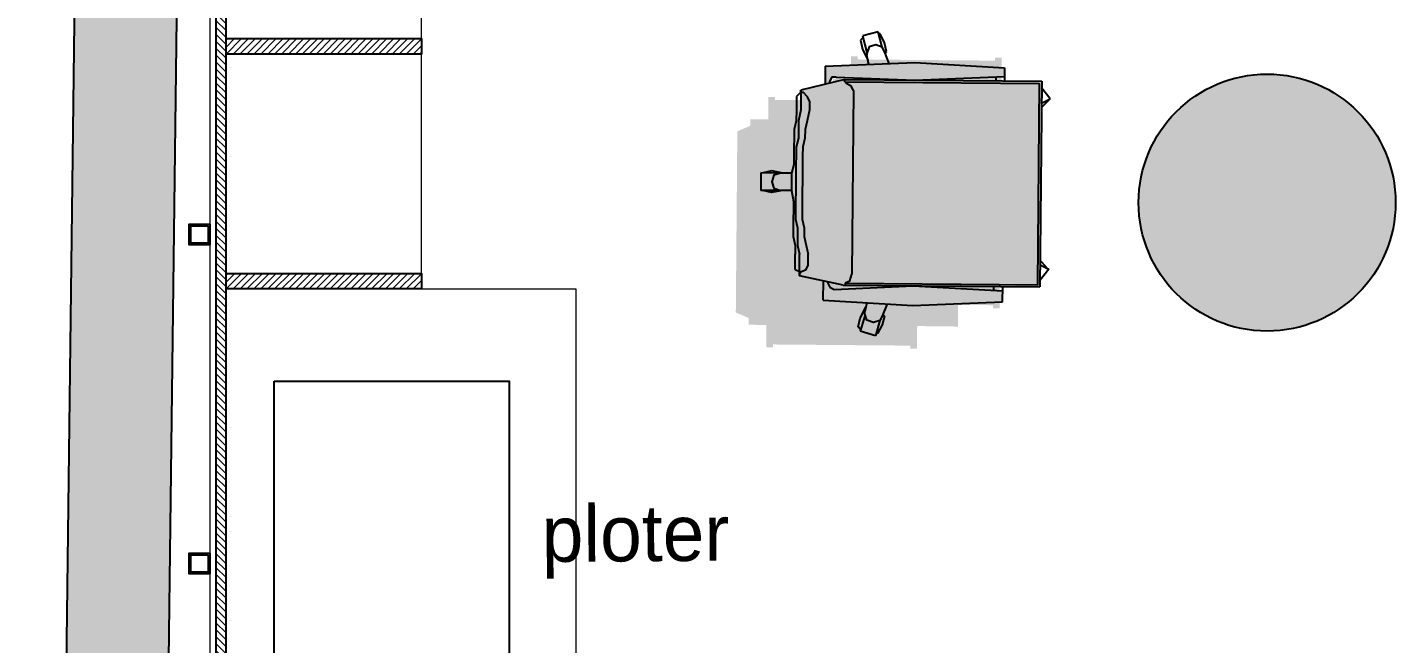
# Model space of a CAD drawing. Header units: millimetres. Extents: x 17474 to 44983, y -1049 to 14585.
# Drawn here: x 17789.2 to 18055.4, y 1881.8 to 2001.7 of the extents above; entities that cross this region are included whole.
import ezdxf

# ---------------------------------------------------------------- set-up
doc = ezdxf.new("R2010")
doc.units = ezdxf.units.MM
for name, color, linetype in [('DUVARIC', 254, 'Continuous'), ('INT-HATCH-1', 254, 'Continuous'), ('INT-HATCH-5', 250, 'Continuous'), ('INT-MDF', 230, 'Continuous'), ('INT-PROFİL', 160, 'Continuous'), ('INT-TEFRIS2', 81, 'Continuous'), ('TXT-YOO', 7, 'Continuous')]:
    doc.layers.add(name, color=color, linetype=linetype)
doc.layers.add('INT-AQUAPANEL', color=255, linetype='Continuous', lineweight=13)
doc.layers.add('INT-HATCH', color=252, linetype='Continuous', lineweight=9)
doc.layers.add('INT-ELE-1', color=7, linetype='Continuous', true_color=0x8f8f8f)
doc.layers.add('INT-ELE-2', color=7, linetype='Continuous', lineweight=5, true_color=0x525252)
doc.styles.add('MEKAN', font='stylu.ttf', dxfattribs={"height": 13})

# ---------------------------------------------------------------- blocks, each defined once
blk = doc.blocks.new('misafir-personel_sandalye')
h = blk.add_hatch(color=252)
h.set_gradient(color1=(133, 133, 133), color2=(181, 181, 181), rotation=180, one_color=1, tint=0.71, name='INVCURVED')
h.paths.add_polyline_path([(28.19, -15.43), (23.8, -15.43), (24.07, -16.49), (24.47, -16.49), (25.53, -17.02), (25.53, -18.09), (25, -37.23), (26.06, -59.04), (28.19, -59.04), (29.26, -37.23)])
h.paths.add_polyline_path([(-29.79, -37.23), (-28.72, -59.04), (-26.06, -59.04), (-25, -37.23), (-26.06, -18.09), (-25.53, -17.02), (-24.23, -16.37), (-24.04, -15.43), (-28.72, -15.43)])
at = {"layer": 'INT-HATCH-1'}
h = blk.add_hatch(color=254, dxfattribs=at)
h.set_gradient(color1=(219, 208, 184), one_color=1, tint=1, name='INVCURVED')
h.paths.add_polyline_path([(22.34, -9.57), (21.81, -9.57), (21.81, -10.11), (20.74, -11.17), (19.68, -11.7), (17.55, -11.7), (14.89, -11.17), (12.77, -10.64), (10.64, -10.64), (8.51, -10.11), (6.38, -10.11), (4.26, -10.11), (2.13, -10.11), (0, -10.11), (-2.13, -10.11), (-4.79, -10.11), (-6.91, -10.11), (-9.04, -10.11), (-11.17, -10.64), (-13.3, -10.64), (-15.43, -11.17), (-17.55, -11.7), (-20.21, -11.7), (-21.28, -11.17), (-21.81, -10.11), (-22.34, -9.57), (-22.87, -9.57), (-25, -20.21), (-25, -20.71), (-24.48, -20.71), (-23.94, -21.81), (-22.34, -22.34), (22.34, -22.34), (23.4, -21.81), (23.94, -20.74), (24.47, -20.21), (25, -20.21)])
h.paths.add_polyline_path([(8.51, -8.51), (6.38, -8.51), (4.26, -8.51), (2.13, -8.51), (0, -8.51), (-2.13, -8.51), (-4.79, -8.51), (-6.91, -8.51), (-9.04, -8.51), (-11.17, -9.04), (-13.3, -9.04), (-15.43, -9.04), (-17.55, -9.57), (-22.34, -9.57), (-21.81, -10.11), (-21.28, -11.17), (-20.21, -11.7), (-17.55, -11.7), (-15.43, -11.17), (-13.3, -10.64), (-11.17, -10.64), (-9.04, -10.11), (-6.91, -10.11), (-4.79, -10.11), (-2.13, -10.11), (0, -10.11), (2.13, -10.11), (4.26, -10.11), (6.38, -10.11), (8.51, -10.11), (10.64, -10.64), (12.77, -10.64), (14.89, -11.17), (17.55, -11.7), (19.68, -11.7), (20.74, -11.17), (21.81, -10.11), (21.81, -9.57), (17.55, -9.57), (14.89, -9.04), (12.77, -9.04), (10.64, -9.04)])
h = blk.add_hatch(color=254, dxfattribs=at)
h.set_gradient(color1=(219, 208, 184), one_color=1, tint=1, name='HEMISPHERICAL')
h.paths.add_polyline_path([(-22.34, -22.34), (-23.94, -21.81), (-24.48, -20.71), (-24.5, -20.71), (-24.5, -67.55), (24.47, -67.55), (24.47, -20.21), (23.94, -20.74), (23.4, -21.81), (22.34, -22.34)])
at = {"layer": 'INT-HATCH-5'}
h = blk.add_hatch(dxfattribs=at)
h.set_pattern_fill('DOTS', color=256, scale=12, angle=-90, style=0)
h.set_pattern_definition([(90, (-1869.43385, -16193.69294), (0.75, 0.375), [0, -0.75])])
h.paths.add_polyline_path([(25.13, -58.32), (25.16, -68.28), (-24.84, -68.23), (-24.81, -58.32), (-30.31, -58.32), (-30.31, -56.72), (-29.58, -56.72), (-29.58, -48.24), (-34.84, -48.23), (-34.81, -38.32), (-40.31, -38.32), (-40.31, -36.72), (-39.58, -36.72), (-39.58, -3.26), (-40.31, -3.27), (-40.31, -1.67), (-34.84, -1.67), (-34.84, 2.68), (-33.18, 2.68), (-31.88, 5.81), (12.19, 5.81), (13.54, 2.68), (15.16, 2.68), (15.16, -1.67), (20.63, -1.67), (20.63, -3.27), (19.9, -3.26), (19.9, -14.19), (22.19, -14.19), (23.54, -17.32), (25.16, -17.32), (25.16, -21.67), (30.63, -21.67), (30.63, -23.27), (29.9, -23.26), (29.9, -56.71), (30.63, -56.71), (30.63, -58.32)])
at = {"color": 0, "linetype": 'Continuous'}
for p, q in [((-24.23, -16.37), (-25.53, -17.02)), ((-24.47, -16.49), (-24.47, -16.49)), ((-25.53, -17.02), (-26.06, -18.09)), ((-26.06, -18.09), (-26.06, -18.09))]:
    blk.add_line(p, q, dxfattribs=at)
for points in [[(2.13, 0), (-2.13, 0)], [(-2.13, -4.79), (-2.13, 0)], [(2.13, -4.79), (2.13, 0)], [(-2.13, -5.32), (-2.66, -2.66), (-2.13, -0.53)], [(-2.13, -0.53), (-2.13, -0.53)], [(2.13, -4.79), (2.13, -4.79), (1.6, -3.19), (0, -2.66), (-1.6, -3.19), (-2.13, -4.79)], [(2.13, -0.53), (2.13, -0.53)], [(2.13, -0.53), (2.13, -0.53)], [(2.13, -5.32), (2.66, -2.66), (2.13, -0.53)], [(-2.13, -7.45), (-2.13, -4.79)], [(2.13, -7.45), (2.13, -4.79)], [(2.13, -5.32), (2.13, -5.32)], [(-25, -20.21), (-22.87, -9.57)], [(-22.34, -9.57), (-22.87, -9.57)], [(-22.87, -9.57), (-17.55, -9.57)], [(-21.81, -10.11), (-22.34, -9.57)], [(-21.28, -8.51), (-21.81, -9.57)], [(-21.28, -8.51), (-17.55, -8.51)], [(17.55, -8.51), (14.89, -8.51), (12.77, -7.98), (10.64, -7.98), (8.51, -7.98), (6.38, -7.98), (4.26, -7.98), (2.13, -7.45), (0, -7.45), (-2.13, -7.45), (-4.79, -7.98), (-6.91, -7.98), (-9.04, -7.98), (-11.17, -7.98), (-13.3, -7.98), (-15.43, -8.51), (-17.55, -8.51)], [(17.55, -9.57), (14.89, -9.04), (12.77, -9.04), (10.64, -9.04), (8.51, -8.51), (6.38, -8.51), (4.26, -8.51), (2.13, -8.51), (0, -8.51), (-2.13, -8.51), (-4.79, -8.51), (-6.91, -8.51), (-9.04, -8.51), (-11.17, -9.04), (-13.3, -9.04), (-15.43, -9.04), (-17.55, -9.57)], [(20.74, -8.51), (17.55, -8.51)], [(22.34, -9.57), (17.55, -9.57)], [(21.81, -9.57), (20.74, -8.51)], [(21.81, -9.57), (22.34, -9.57)], [(21.81, -9.57), (21.81, -10.11)], [(25, -20.21), (22.34, -9.57)], [(-21.81, -10.11), (-21.28, -11.17), (-20.21, -11.7)], [(-20.21, -11.7), (-17.55, -11.7)], [(17.55, -11.7), (14.89, -11.17), (12.77, -10.64), (10.64, -10.64), (8.51, -10.11), (6.38, -10.11), (4.26, -10.11), (2.13, -10.11), (0, -10.11), (-2.13, -10.11), (-4.79, -10.11), (-6.91, -10.11), (-9.04, -10.11), (-11.17, -10.64), (-13.3, -10.64), (-15.43, -11.17), (-17.55, -11.7)], [(19.68, -11.7), (17.55, -11.7)], [(19.68, -11.7), (20.74, -11.17), (21.81, -10.11)], [(-28.72, -15.43), (-29.79, -37.23)], [(-28.72, -15.43), (-24.04, -15.43)], [(28.19, -15.43), (23.8, -15.43)], [(24.47, -16.49), (24.07, -16.49)], [(25.53, -18.09), (25.53, -18.09), (25.53, -17.02), (24.47, -16.49)], [(28.19, -15.43), (29.26, -37.23)], [(-26.06, -18.09), (-25, -37.23)], [(25.53, -18.09), (25, -37.23)], [(-25, -20.21), (-25, -20.21)], [(-25, -20.21), (-25, -68.09)], [(-24.5, -20.71), (-25, -20.71)], [(-24.5, -20.71), (-24.5, -67.55), (24.47, -67.55)], [(-24.47, -20.74), (-23.94, -21.81), (-22.34, -22.34)], [(22.34, -22.34), (-22.34, -22.34)], [(22.34, -22.34), (23.4, -21.81), (23.94, -20.74)], [(24.47, -20.21), (23.94, -20.74)], [(24.47, -20.21), (25, -20.21)], [(24.47, -20.21), (24.47, -67.55)], [(25, -20.21), (25, -68.09)], [(-37.23, -28.19), (-36.17, -24.47)], [(-32.16, -25.61), (-36.17, -24.47)], [(-35.64, -24.47), (-35.11, -23.94)], [(-35.64, -24.47), (-35.64, -24.47)], [(-35.11, -23.94), (-32.98, -24.47), (-30.32, -25.8)], [(-32.45, -29.79), (-33.51, -29.26), (-34.04, -27.66), (-33.51, -26.06), (-31.91, -25.53), (-31.38, -25.53)], [(-29.26, -26.06), (-31.38, -25.53)], [(-30.85, -25.53), (-30.85, -25.53)], [(28.72, -26.06), (30.85, -25.53)], [(34.57, -23.94), (32.45, -24.47), (29.79, -25.8)], [(30.32, -25.53), (30.32, -25.53)], [(31.91, -29.79), (32.98, -29.26), (33.51, -27.66), (32.98, -26.06), (31.38, -25.53), (30.85, -25.53)], [(31.63, -25.61), (35.64, -24.47)], [(35.11, -24.47), (34.57, -23.94)], [(35.11, -24.47), (35.11, -24.47)], [(36.7, -28.19), (35.64, -24.47)], [(-33.51, -29.26), (-37.23, -28.19)], [(-36.7, -28.72), (-36.7, -28.34)], [(-32.45, -30.32), (-34.57, -29.79), (-36.7, -28.72)], [(-29.48, -30.97), (-32.45, -29.79)], [(-32.07, -29.94), (-32.45, -30.32)], [(28.95, -30.97), (31.91, -29.79)], [(31.53, -29.94), (31.91, -30.32)], [(31.91, -30.32), (34.04, -29.79), (36.17, -28.72)], [(32.98, -29.26), (36.7, -28.19)], [(36.17, -28.72), (36.17, -28.34)], [(-29.79, -37.23), (-28.72, -59.04)], [(-25, -37.23), (-26.06, -59.04)], [(25, -37.23), (26.06, -59.04)], [(29.26, -37.23), (28.19, -59.04)], [(-28.72, -59.04), (-25, -59.04)], [(-25.96, -56.91), (-25, -56.91)], [(25.96, -56.91), (25, -56.91)], [(28.19, -59.04), (25, -59.04)], [(25, -68.09), (-25, -68.09)], [(-20.74, -70.21), (-23.4, -68.09)], [(-19.68, -68.09), (-20.74, -70.21)], [(-20.48, -69.68), (-20.21, -69.68), (-20.21, -69.68)], [(-20.21, -69.68), (-18.62, -68.09)], [(20.21, -69.68), (18.62, -68.09)], [(19.68, -68.09), (20.74, -70.21)], [(20.48, -69.68), (20.21, -69.68), (20.21, -69.68)], [(20.74, -70.21), (23.4, -68.09)]]:
    blk.add_lwpolyline(points, dxfattribs=at)
blk = doc.blocks.new('profil')
at = {"layer": 'INT-PROFİL'}
for points in [[(3524.77, 6983.36), (3528.77, 6983.36), (3528.77, 6979.36), (3524.77, 6979.36)], [(3525.07, 6983.06), (3528.47, 6983.06), (3528.47, 6979.66), (3525.07, 6979.66)]]:
    blk.add_lwpolyline(points, close=True, dxfattribs=at)

msp = doc.modelspace()

# ---------------------------------------------------------------- hatches: boundary and pattern name
at = {"layer": 'DUVARIC'}
h = msp.add_hatch(dxfattribs=at)
h.set_pattern_fill('JIS_STN_2.5', color=256, scale=2, angle=-0.33)
h.set_pattern_definition([(44.669988, (-17068.903, -6479.164), (-3.5151114, 3.5558391), []), (44.669988, (-17065.373, -6479.1844), (-3.5151114, 3.5558391), [2.4, -1])])
h.paths.add_polyline_path([(17800.69, 2196.15), (17789.21, 1270.83), (17809.12, 1270.42), (17820.69, 2195.9)])
at = {"layer": 'INT-ELE-1'}
h = msp.add_hatch(color=33, dxfattribs=at)
h.set_gradient(color1=(185, 157, 121), color2=(199, 177, 148), rotation=90, one_color=1, tint=0.68, name='HEMISPHERICAL')
edge = h.paths.add_edge_path()
edge.add_arc((18030.38, 1967.62), 25, 0, 360)
at = {"layer": 'INT-HATCH'}
h = msp.add_hatch(dxfattribs=at)
h.set_pattern_fill('LINE', color=256, scale=0.3, angle=315, style=0)
h.set_pattern_definition([(315, (48626.1762, -17899.6869), (0.67351921, 0.67351921), [])])
h.paths.add_polyline_path([(17825.87, 2184.01), (17825.87, 1573.94), (17826.87, 1573.95), (17826.84, 1574.95), (17827.84, 1574.94), (17827.87, 2183.01), (17826.87, 2183.01), (17826.87, 2184.01)])
h = msp.add_hatch(dxfattribs=at)
h.set_pattern_fill('LINE', color=256, scale=0.3, angle=225, style=0)
h.set_pattern_definition([(225, (33437.0513, 10624.0027), (0.67351921, -0.67351921), [])])
h.paths.add_polyline_path([(17827.87, 1996.53), (17827.87, 1999.53), (17865.87, 1999.53), (17865.87, 1996.53)])
h = msp.add_hatch(dxfattribs=at)
h.set_pattern_fill('LINE', color=256, scale=0.3, angle=225, style=0)
h.set_pattern_definition([(225, (33482.7596, 10624.00265), (0.67351921, -0.67351921), [])])
h.paths.add_polyline_path([(17827.87, 1950.83), (17827.87, 1953.83), (17865.87, 1953.83), (17865.87, 1950.83)])

# ---------------------------------------------------------------- linework, layer by layer
at = {"layer": 'DUVARIC'}
msp.add_lwpolyline([(17800.69, 2196.15), (17789.21, 1270.83), (17809.12, 1270.42), (17820.69, 2195.9), (17800.69, 2196.15)], dxfattribs=at)
at = {"layer": 'INT-AQUAPANEL'}
for p, q in [((17824.68, 2192), (17824.67, 1308.39)), ((17825.88, 2190.69), (17825.87, 1309.59)), ((17825.88, 2154.22), (17825.87, 1309.59))]:
    msp.add_line(p, q, dxfattribs=at)
at = {"layer": 'INT-ELE-2', "elevation": 0}
for points in [[(17865.87, 1950.83), (17865.87, 2182), (17863.87, 2182)], [(17865.87, 1950.83), (17895.88, 1950.83), (17895.88, 1849.8), (17865.87, 1849.8)]]:
    msp.add_lwpolyline(points, dxfattribs=at)
at = {"layer": 'INT-MDF', "elevation": 0}
msp.add_lwpolyline([(17825.87, 2184.01), (17825.87, 1573.95), (17826.87, 1573.95), (17826.87, 1574.95), (17827.87, 1574.94), (17827.87, 2183.01), (17826.87, 2183.01), (17826.87, 2184.01), (17825.87, 2184.01)], dxfattribs=at)
for points in [[(17827.87, 1996.53), (17827.87, 1999.53), (17865.87, 1999.53), (17865.87, 1996.53)], [(17827.87, 1950.83), (17827.87, 1953.83), (17865.87, 1953.83), (17865.87, 1950.83)]]:
    msp.add_lwpolyline(points, close=True, dxfattribs=at)
at = {"layer": 'INT-TEFRIS2'}
msp.add_circle((18030.38, 1967.62), 25, dxfattribs=at)
at = {"layer": 'TXT-YOO', "color": 30}
msp.add_lwpolyline([(17837.19, 1932.87), (17882.93, 1932.87), (17882.93, 1868.23), (17837.19, 1868.23)], close=True, dxfattribs=at)

# ---------------------------------------------------------------- block references
at = {"layer": 'INT-PROFİL', "rotation": 270}
for p in [(10841.32, 5488.19), (10841.32, 5424.19)]:
    msp.add_blockref('profil', p, dxfattribs=at)
at = {"layer": 'INT-TEFRIS2', "extrusion": (1.25831e-12, 1.06152e-09, 1), "xscale": 0.8000000000029105, "yscale": 0.8000000000029105, "zscale": 0.8000000000029105, "rotation": 89.5146508413326}
msp.add_blockref('misafir-personel_sandalye', (17931.89, 1971.71, 538.54), dxfattribs=at)

# ---------------------------------------------------------------- texts
at = {"layer": 'TXT-YOO', "insert": (17925.74, 1908.88), "char_height": 17.472, "width": 131.0117, "attachment_point": 3, "rotation": 0.3803, "style": 'MEKAN'}
msp.add_mtext('{\\H0.625x;ploter \\P}  \\P \\P   ', dxfattribs=at)

doc.saveas('drawing.dxf')
